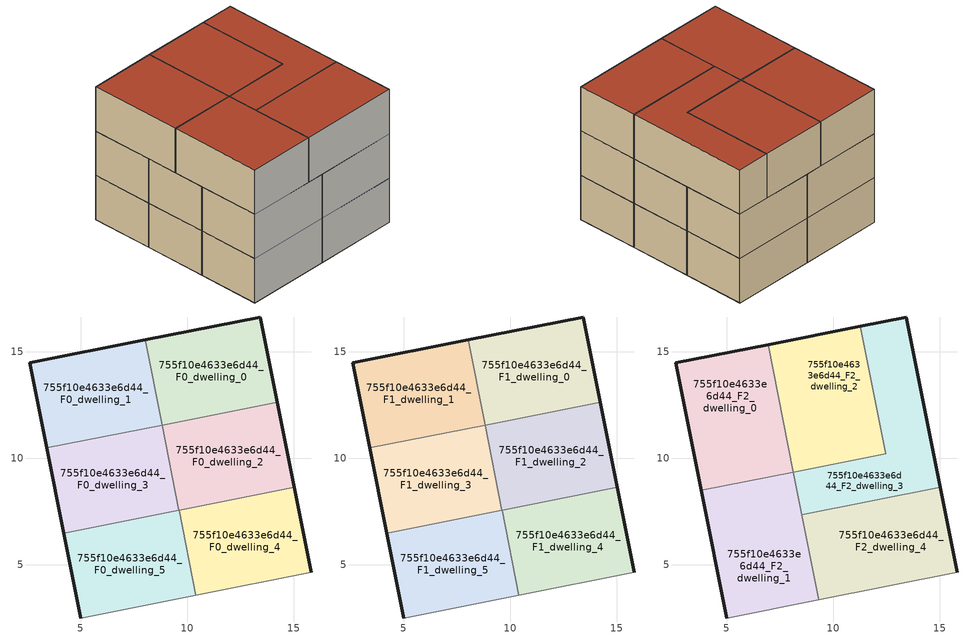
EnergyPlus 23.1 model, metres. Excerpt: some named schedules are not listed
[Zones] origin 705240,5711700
755f10e4633e6d44_F0_dwelling_0
 floor ground (EU_floor_Construction): 14.23,12.64 13.43,16.63 8.02,15.55 8.82,11.56 z0
 wall outside (EU_wall_Construction): 8.02,15.55 13.43,16.63 14.23,12.64 z0:3
 wall to 755f10e4633e6d44_F0_dwelling_2 (EU_wall_Construction): 14.23,12.64 8.82,11.56 z0:3
 wall to 755f10e4633e6d44_F0_dwelling_1 (EU_wall_Construction): 8.82,11.56 8.02,15.55 z0:3
755f10e4633e6d44_F0_dwelling_1
 floor ground (EU_floor_Construction): 8.82,11.56 8.02,15.55 2.61,14.47 3.41,10.49 z0
 wall outside (EU_wall_Construction): 3.41,10.49 2.61,14.47 8.02,15.55 z0:3
 wall to 755f10e4633e6d44_F0_dwelling_3 (EU_wall_Construction): 8.82,11.56 3.41,10.49 z0:3
755f10e4633e6d44_F0_dwelling_2
 floor ground (EU_floor_Construction): 15.02,8.65 14.23,12.64 8.82,11.56 9.61,7.57 z0
 wall outside (EU_wall_Construction): 14.23,12.64 15.02,8.65 z0:3
 wall to 755f10e4633e6d44_F0_dwelling_3 (EU_wall_Construction): 9.61,7.57 8.82,11.56 z0:3
 wall to 755f10e4633e6d44_F0_dwelling_4 (EU_wall_Construction): 15.02,8.65 9.61,7.57 z0:3
755f10e4633e6d44_F0_dwelling_3
 floor ground (EU_floor_Construction): 9.61,7.57 8.82,11.56 3.41,10.49 4.2,6.5 z0
 wall outside (EU_wall_Construction): 4.2,6.5 3.41,10.49 z0:3
 wall to 755f10e4633e6d44_F0_dwelling_5 (EU_wall_Construction): 9.61,7.57 4.2,6.5 z0:3
755f10e4633e6d44_F0_dwelling_4
 floor ground (EU_floor_Construction): 15.81,4.65 15.02,8.65 9.61,7.57 10.41,3.58 z0
 wall outside (EU_wall_Construction): 15.02,8.65 15.81,4.65 z0:3
 wall adiabatic (EU_wall_Construction): 15.81,4.65 10.41,3.58 z0:3
 wall to 755f10e4633e6d44_F0_dwelling_5 (EU_wall_Construction): 10.41,3.58 9.61,7.57 z0:3
755f10e4633e6d44_F0_dwelling_5
 floor ground (EU_floor_Construction): 10.41,3.58 9.61,7.57 4.2,6.5 4.99,2.51 z0
 wall outside (EU_wall_Construction): 4.99,2.51 4.2,6.5 z0:3
 wall adiabatic (EU_wall_Construction): 10.41,3.58 4.99,2.51 z0:3
755f10e4633e6d44_F1_dwelling_0
 floor to 755f10e4633e6d44_F0_dwelling_0 (EU_floor_Construction): 14.23,12.64 13.43,16.63 8.02,15.55 8.82,11.56 z3
 wall outside (EU_wall_Construction): 8.02,15.55 13.43,16.63 14.23,12.64 z3:6
 wall to 755f10e4633e6d44_F1_dwelling_2 (EU_wall_Construction): 14.23,12.64 8.82,11.56 z3:6
 wall to 755f10e4633e6d44_F1_dwelling_1 (EU_wall_Construction): 8.82,11.56 8.02,15.55 z3:6
755f10e4633e6d44_F1_dwelling_1
 floor to 755f10e4633e6d44_F0_dwelling_1 (EU_floor_Construction): 8.82,11.56 8.02,15.55 2.61,14.47 3.41,10.49 z3
 wall outside (EU_wall_Construction): 3.41,10.49 2.61,14.47 8.02,15.55 z3:6
 wall to 755f10e4633e6d44_F1_dwelling_3 (EU_wall_Construction): 8.82,11.56 3.41,10.49 z3:6
 ceiling adiabatic (EU_roof_Construction): 8.02,15.55 8.82,11.56 7.74,11.35 6.94,15.34 z6
755f10e4633e6d44_F1_dwelling_2
 floor to 755f10e4633e6d44_F0_dwelling_2 (EU_floor_Construction): 15.02,8.65 14.23,12.64 8.82,11.56 9.61,7.57 z3
 wall outside (EU_wall_Construction): 14.23,12.64 15.02,8.65 z3:6
 wall to 755f10e4633e6d44_F1_dwelling_3 (EU_wall_Construction): 9.61,7.57 8.82,11.56 z3:6
 wall to 755f10e4633e6d44_F1_dwelling_4 (EU_wall_Construction): 15.02,8.65 9.61,7.57 z3:6
 ceiling adiabatic (EU_roof_Construction): 14.23,12.64 15.02,8.65 9.61,7.57 9.21,9.57 12.46,10.21 12.06,12.21 z6
755f10e4633e6d44_F1_dwelling_3
 floor to 755f10e4633e6d44_F0_dwelling_3 (EU_floor_Construction): 9.61,7.57 8.82,11.56 3.41,10.49 4.2,6.5 z3
 wall outside (EU_wall_Construction): 4.2,6.5 3.41,10.49 z3:6
 wall to 755f10e4633e6d44_F1_dwelling_5 (EU_wall_Construction): 9.61,7.57 4.2,6.5 z3:6
755f10e4633e6d44_F1_dwelling_4
 floor to 755f10e4633e6d44_F0_dwelling_4 (EU_floor_Construction): 15.81,4.65 15.02,8.65 9.61,7.57 10.41,3.58 z3
 wall outside (EU_wall_Construction): 15.02,8.65 15.81,4.65 z3:6
 wall adiabatic (EU_wall_Construction): 15.81,4.65 10.41,3.58 z3:6
 wall to 755f10e4633e6d44_F1_dwelling_5 (EU_wall_Construction): 10.41,3.58 9.61,7.57 z3:6
755f10e4633e6d44_F1_dwelling_5
 floor to 755f10e4633e6d44_F0_dwelling_5 (EU_floor_Construction): 10.41,3.58 9.61,7.57 4.2,6.5 4.99,2.51 z3
 wall outside (EU_wall_Construction): 4.99,2.51 4.2,6.5 z3:6
 wall adiabatic (EU_wall_Construction): 10.41,3.58 4.99,2.51 z3:6
755f10e4633e6d44_F2_dwelling_0
 floor to 755f10e4633e6d44_F1_dwelling_1 (EU_floor_Construction): 7.74,11.35 6.94,15.34 2.61,14.47 3.41,10.49 z6
 floor to 755f10e4633e6d44_F1_dwelling_3 (EU_floor_Construction): 8.13,9.35 7.74,11.35 3.41,10.49 3.8,8.49 z6
 wall outside (EU_wall_Construction): 3.8,8.49 2.61,14.47 6.94,15.34 z6:9
 wall to 755f10e4633e6d44_F2_dwelling_1 (EU_wall_Construction): 8.13,9.35 3.8,8.49 z6:9
 wall to 755f10e4633e6d44_F2_dwelling_2 (EU_wall_Construction): 6.94,15.34 8.13,9.35 z6:9
 roof outside (EU_roof_Construction): 6.94,15.34 8.13,9.35 3.8,8.49 2.61,14.47 z9
755f10e4633e6d44_F2_dwelling_1
 floor to 755f10e4633e6d44_F1_dwelling_5 (EU_floor_Construction): 9.32,3.37 8.53,7.36 4.2,6.5 4.99,2.51 z6
 floor to 755f10e4633e6d44_F1_dwelling_3 (EU_floor_Construction): 8.53,7.36 8.13,9.35 3.8,8.49 4.2,6.5 z6
 wall outside (EU_wall_Construction): 4.99,2.51 3.8,8.49 z6:9
 wall adiabatic (EU_wall_Construction): 9.32,3.37 4.99,2.51 z6:9
 wall to 755f10e4633e6d44_F2_dwelling_4 (EU_wall_Construction): 8.53,7.36 9.32,3.37 z6:9
 wall to 755f10e4633e6d44_F2_dwelling_3 (EU_wall_Construction): 8.13,9.35 8.53,7.36 z6:9
 roof outside (EU_roof_Construction): 8.13,9.35 9.32,3.37 4.99,2.51 3.8,8.49 z9
755f10e4633e6d44_F2_dwelling_2
 floor to 755f10e4633e6d44_F1_dwelling_0 (EU_floor_Construction): 12.06,12.21 11.27,16.2 8.02,15.55 8.82,11.56 z6
 floor to 755f10e4633e6d44_F1_dwelling_2 (EU_floor_Construction): 12.46,10.21 12.06,12.21 8.82,11.56 9.21,9.57 z6
 floor to 755f10e4633e6d44_F1_dwelling_3 (EU_floor_Construction): 9.21,9.57 8.82,11.56 7.74,11.35 8.13,9.35 z6
 floor adiabatic (EU_floor_Construction): 8.13,9.35 7.74,11.35 8.82,11.56 8.02,15.55 6.94,15.34 z6
 wall outside (EU_wall_Construction): 6.94,15.34 11.27,16.2 z6:9
 wall to 755f10e4633e6d44_F2_dwelling_3 (EU_wall_Construction): 11.27,16.2 12.46,10.21 8.13,9.35 z6:9
 roof outside (EU_roof_Construction): 11.27,16.2 12.46,10.21 8.13,9.35 6.94,15.34 z9
755f10e4633e6d44_F2_dwelling_3
 floor to 755f10e4633e6d44_F1_dwelling_0 (EU_floor_Construction): 14.23,12.64 13.43,16.63 11.27,16.2 12.06,12.21 z6
 floor to 755f10e4633e6d44_F1_dwelling_3 (EU_floor_Construction): 9.61,7.57 9.21,9.57 8.13,9.35 8.53,7.36 z6
 floor adiabatic (EU_floor_Construction): 15.02,8.65 14.23,12.64 12.06,12.21 12.46,10.21 9.21,9.57 9.61,7.57 8.53,7.36 z6
 wall outside (EU_wall_Construction): 11.27,16.2 13.43,16.63 15.02,8.65 z6:9
 wall to 755f10e4633e6d44_F2_dwelling_4 (EU_wall_Construction): 15.02,8.65 8.53,7.36 z6:9
 roof outside (EU_roof_Construction): 13.43,16.63 15.02,8.65 8.53,7.36 8.13,9.35 12.46,10.21 11.27,16.2 z9
755f10e4633e6d44_F2_dwelling_4
 floor to 755f10e4633e6d44_F1_dwelling_4 (EU_floor_Construction): 15.81,4.65 15.02,8.65 9.61,7.57 10.41,3.58 z6
 floor to 755f10e4633e6d44_F1_dwelling_5 (EU_floor_Construction): 10.41,3.58 9.61,7.57 8.53,7.36 9.32,3.37 z6
 wall outside (EU_wall_Construction): 15.02,8.65 15.81,4.65 z6:9
 wall adiabatic (EU_wall_Construction): 15.81,4.65 9.32,3.37 z6:9
 roof outside (EU_roof_Construction): 15.02,8.65 15.81,4.65 9.32,3.37 8.53,7.36 z9
shading: 4.99,2.51 15.81,4.65 z0:9
[Building]
EU S2 Campaign: North Axis=0; Terrain=City; Solar Distribution=FullExterior
[Site:Location]
London: Latitude=51.5; Longitude=-0.5; Time Zone=0; Elevation=25
[SizingPeriod:WeatherFileDays]
AnnualSizingPeriod: Begin Month=1; Begin Day of Month=1; End Month=12; End Day of Month=31; Day of Week for Start Day=Monday; Use Weather File Daylight Saving Period=No; Use Weather File Rain and Snow Indicators=No
[MATERIAL]
EU_InternalMass_Material: Roughness=MediumRough; Thickness=0.1; Conductivity=1; Density=1800; Specific Heat=900; Thermal Absorptance=0.9; Solar Absorptance=0.7; Visible Absorptance=0.7
[MATERIAL:NOMASS] Roughness=MediumRough; Thermal Absorptance=0.9; Solar Absorptance=0.7; Visible Absorptance=0.7
Name | Thermal Resistance
EU_wall_NoMass | 1.04674
EU_roof_NoMass | 4.32442
EU_floor_NoMass | 2.04616
[CONSTRUCTION]
EU_wall_Construction: EU_wall_NoMass
EU_roof_Construction: EU_roof_NoMass
EU_floor_Construction: EU_floor_NoMass
EU_InternalMass_Construction: EU_InternalMass_Material
[ZONE] Type=1; Multiplier=1; Ceiling Height=autocalculate; Floor Area=autocalculate; Part of Total Floor Area=Yes
Name | Volume
755f10e4633e6d44_F0_dwelling_0; 755f10e4633e6d44_F1_dwelling_0; 755f10e4633e6d44_F0_dwelling_4; 755f10e4633e6d44_F1_dwelling_4 | 67.3184
755f10e4633e6d44_F2_dwelling_0 | 80.7847
755f10e4633e6d44_F0_dwelling_1; 755f10e4633e6d44_F1_dwelling_1 | 67.3044
755f10e4633e6d44_F2_dwelling_1; 755f10e4633e6d44_F2_dwelling_3 | 80.7781
755f10e4633e6d44_F0_dwelling_2; 755f10e4633e6d44_F1_dwelling_2; 755f10e4633e6d44_F0_dwelling_3; 755f10e4633e6d44_F1_dwelling_3 | 67.3206
755f10e4633e6d44_F2_dwelling_2 | 80.7751
755f10e4633e6d44_F2_dwelling_4 | 80.7766
755f10e4633e6d44_F0_dwelling_5; 755f10e4633e6d44_F1_dwelling_5 | 67.3169
[INTERNALMASS] Construction=EU_InternalMass_Construction
Name | Zone or ZoneList | Surface Area
755f10e4633e6d44_F0_dwelling_0_EU_InternalMass | 755f10e4633e6d44_F0_dwelling_0 | 22.4404
755f10e4633e6d44_F0_dwelling_1_EU_InternalMass | 755f10e4633e6d44_F0_dwelling_1 | 22.435
755f10e4633e6d44_F0_dwelling_2_EU_InternalMass | 755f10e4633e6d44_F0_dwelling_2 | 22.4406
755f10e4633e6d44_F0_dwelling_3_EU_InternalMass | 755f10e4633e6d44_F0_dwelling_3 | 22.4402
755f10e4633e6d44_F0_dwelling_4_EU_InternalMass | 755f10e4633e6d44_F0_dwelling_4 | 22.438
755f10e4633e6d44_F0_dwelling_5_EU_InternalMass | 755f10e4633e6d44_F0_dwelling_5 | 22.4393
755f10e4633e6d44_F1_dwelling_0_EU_InternalMass | 755f10e4633e6d44_F1_dwelling_0 | 22.4404
755f10e4633e6d44_F1_dwelling_1_EU_InternalMass | 755f10e4633e6d44_F1_dwelling_1 | 22.435
755f10e4633e6d44_F1_dwelling_2_EU_InternalMass | 755f10e4633e6d44_F1_dwelling_2 | 22.4406
755f10e4633e6d44_F1_dwelling_3_EU_InternalMass | 755f10e4633e6d44_F1_dwelling_3 | 22.4402
755f10e4633e6d44_F1_dwelling_4_EU_InternalMass | 755f10e4633e6d44_F1_dwelling_4 | 22.438
755f10e4633e6d44_F1_dwelling_5_EU_InternalMass | 755f10e4633e6d44_F1_dwelling_5 | 22.4393
755f10e4633e6d44_F2_dwelling_0_EU_InternalMass | 755f10e4633e6d44_F2_dwelling_0 | 26.9295
755f10e4633e6d44_F2_dwelling_1_EU_InternalMass | 755f10e4633e6d44_F2_dwelling_1 | 26.926
755f10e4633e6d44_F2_dwelling_2_EU_InternalMass | 755f10e4633e6d44_F2_dwelling_2 | 26.9264
755f10e4633e6d44_F2_dwelling_3_EU_InternalMass | 755f10e4633e6d44_F2_dwelling_3 | 26.9257
755f10e4633e6d44_F2_dwelling_4_EU_InternalMass | 755f10e4633e6d44_F2_dwelling_4 | 26.926
[OTHEREQUIPMENT] Fuel Type=Electricity; Design Level Calculation Method=Watts/Area; Power per Zone Floor Area=1; Fraction Latent=0; Fraction Radiant=0; Fraction Lost=0; Carbon Dioxide Generation Rate=0; EndUse Subcategory=EU_Step8_InternalGains
Name | Zone or ZoneList or Space or SpaceList | Schedule
EU_Step8_InternalGain_755f10e4633e6d44_F0_dwelling_0_f000 | 755f10e4633e6d44_F0_dwelling_0 | EU_Step8_GainSchedule_755f10e4633e6d44_F0_dwelling_0_f000
EU_Step8_InternalGain_755f10e4633e6d44_F0_dwelling_1_f000 | 755f10e4633e6d44_F0_dwelling_1 | EU_Step8_GainSchedule_755f10e4633e6d44_F0_dwelling_1_f000
EU_Step8_InternalGain_755f10e4633e6d44_F0_dwelling_2_f000 | 755f10e4633e6d44_F0_dwelling_2 | EU_Step8_GainSchedule_755f10e4633e6d44_F0_dwelling_2_f000
EU_Step8_InternalGain_755f10e4633e6d44_F0_dwelling_3_f000 | 755f10e4633e6d44_F0_dwelling_3 | EU_Step8_GainSchedule_755f10e4633e6d44_F0_dwelling_3_f000
EU_Step8_InternalGain_755f10e4633e6d44_F0_dwelling_4_f000 | 755f10e4633e6d44_F0_dwelling_4 | EU_Step8_GainSchedule_755f10e4633e6d44_F0_dwelling_4_f000
EU_Step8_InternalGain_755f10e4633e6d44_F0_dwelling_5_f000 | 755f10e4633e6d44_F0_dwelling_5 | EU_Step8_GainSchedule_755f10e4633e6d44_F0_dwelling_5_f000
EU_Step8_InternalGain_755f10e4633e6d44_F1_dwelling_0_f000 | 755f10e4633e6d44_F1_dwelling_0 | EU_Step8_GainSchedule_755f10e4633e6d44_F1_dwelling_0_f000
EU_Step8_InternalGain_755f10e4633e6d44_F1_dwelling_1_f000 | 755f10e4633e6d44_F1_dwelling_1 | EU_Step8_GainSchedule_755f10e4633e6d44_F1_dwelling_1_f000
EU_Step8_InternalGain_755f10e4633e6d44_F1_dwelling_2_f000 | 755f10e4633e6d44_F1_dwelling_2 | EU_Step8_GainSchedule_755f10e4633e6d44_F1_dwelling_2_f000
EU_Step8_InternalGain_755f10e4633e6d44_F1_dwelling_3_f000 | 755f10e4633e6d44_F1_dwelling_3 | EU_Step8_GainSchedule_755f10e4633e6d44_F1_dwelling_3_f000
EU_Step8_InternalGain_755f10e4633e6d44_F1_dwelling_4_f000 | 755f10e4633e6d44_F1_dwelling_4 | EU_Step8_GainSchedule_755f10e4633e6d44_F1_dwelling_4_f000
EU_Step8_InternalGain_755f10e4633e6d44_F1_dwelling_5_f000 | 755f10e4633e6d44_F1_dwelling_5 | EU_Step8_GainSchedule_755f10e4633e6d44_F1_dwelling_5_f000
EU_Step8_InternalGain_755f10e4633e6d44_F2_dwelling_0_f000 | 755f10e4633e6d44_F2_dwelling_0 | EU_Step8_GainSchedule_755f10e4633e6d44_F2_dwelling_0_f000
EU_Step8_InternalGain_755f10e4633e6d44_F2_dwelling_1_f000 | 755f10e4633e6d44_F2_dwelling_1 | EU_Step8_GainSchedule_755f10e4633e6d44_F2_dwelling_1_f000
EU_Step8_InternalGain_755f10e4633e6d44_F2_dwelling_2_f000 | 755f10e4633e6d44_F2_dwelling_2 | EU_Step8_GainSchedule_755f10e4633e6d44_F2_dwelling_2_f000
EU_Step8_InternalGain_755f10e4633e6d44_F2_dwelling_3_f000 | 755f10e4633e6d44_F2_dwelling_3 | EU_Step8_GainSchedule_755f10e4633e6d44_F2_dwelling_3_f000
EU_Step8_InternalGain_755f10e4633e6d44_F2_dwelling_4_f000 | 755f10e4633e6d44_F2_dwelling_4 | EU_Step8_GainSchedule_755f10e4633e6d44_F2_dwelling_4_f000
[ZONEVENTILATION:DESIGNFLOWRATE] Schedule=EU_AlwaysOn; Design Flow Rate Calculation Method=AirChanges/Hour; Air Changes per Hour=0.488719; Ventilation Type=Natural; Fan Pressure Rise=0; Fan Total Efficiency=1; Constant Term Coefficient=1; Temperature Term Coefficient=0; Velocity Term Coefficient=0; Velocity Squared Term Coefficient=0; Minimum Indoor Temperature=-100; Maximum Indoor Temperature=100; Delta Temperature=-100; Minimum Outdoor Temperature=-100; Maximum Outdoor Temperature=100; Maximum Wind Speed=40
Name | Zone or ZoneList or Space or SpaceList
EU_ConstantAir_755f10e4633e6d44_F0_dwelling_0 | 755f10e4633e6d44_F0_dwelling_0
EU_ConstantAir_755f10e4633e6d44_F0_dwelling_1 | 755f10e4633e6d44_F0_dwelling_1
EU_ConstantAir_755f10e4633e6d44_F0_dwelling_2 | 755f10e4633e6d44_F0_dwelling_2
EU_ConstantAir_755f10e4633e6d44_F0_dwelling_3 | 755f10e4633e6d44_F0_dwelling_3
EU_ConstantAir_755f10e4633e6d44_F0_dwelling_4 | 755f10e4633e6d44_F0_dwelling_4
EU_ConstantAir_755f10e4633e6d44_F0_dwelling_5 | 755f10e4633e6d44_F0_dwelling_5
EU_ConstantAir_755f10e4633e6d44_F1_dwelling_0 | 755f10e4633e6d44_F1_dwelling_0
EU_ConstantAir_755f10e4633e6d44_F1_dwelling_1 | 755f10e4633e6d44_F1_dwelling_1
EU_ConstantAir_755f10e4633e6d44_F1_dwelling_2 | 755f10e4633e6d44_F1_dwelling_2
EU_ConstantAir_755f10e4633e6d44_F1_dwelling_3 | 755f10e4633e6d44_F1_dwelling_3
EU_ConstantAir_755f10e4633e6d44_F1_dwelling_4 | 755f10e4633e6d44_F1_dwelling_4
EU_ConstantAir_755f10e4633e6d44_F1_dwelling_5 | 755f10e4633e6d44_F1_dwelling_5
EU_ConstantAir_755f10e4633e6d44_F2_dwelling_0 | 755f10e4633e6d44_F2_dwelling_0
EU_ConstantAir_755f10e4633e6d44_F2_dwelling_1 | 755f10e4633e6d44_F2_dwelling_1
EU_ConstantAir_755f10e4633e6d44_F2_dwelling_2 | 755f10e4633e6d44_F2_dwelling_2
EU_ConstantAir_755f10e4633e6d44_F2_dwelling_3 | 755f10e4633e6d44_F2_dwelling_3
EU_ConstantAir_755f10e4633e6d44_F2_dwelling_4 | 755f10e4633e6d44_F2_dwelling_4
[HVACTEMPLATE:THERMOSTAT] Constant Heating Setpoint=20; Constant Cooling Setpoint=50
EU_HeatOnly_755f10e4633e6d44_F0_dwelling_0; EU_HeatOnly_755f10e4633e6d44_F0_dwelling_1; EU_HeatOnly_755f10e4633e6d44_F0_dwelling_2; EU_HeatOnly_755f10e4633e6d44_F0_dwelling_3; EU_HeatOnly_755f10e4633e6d44_F0_dwelling_4; EU_HeatOnly_755f10e4633e6d44_F0_dwelling_5; EU_HeatOnly_755f10e4633e6d44_F1_dwelling_0; EU_HeatOnly_755f10e4633e6d44_F1_dwelling_1; EU_HeatOnly_755f10e4633e6d44_F1_dwelling_2; EU_HeatOnly_755f10e4633e6d44_F1_dwelling_3; EU_HeatOnly_755f10e4633e6d44_F1_dwelling_4; EU_HeatOnly_755f10e4633e6d44_F1_dwelling_5; EU_HeatOnly_755f10e4633e6d44_F2_dwelling_0; EU_HeatOnly_755f10e4633e6d44_F2_dwelling_1; EU_HeatOnly_755f10e4633e6d44_F2_dwelling_2; EU_HeatOnly_755f10e4633e6d44_F2_dwelling_3; EU_HeatOnly_755f10e4633e6d44_F2_dwelling_4
[HVACTEMPLATE:ZONE:IDEALLOADSAIRSYSTEM] System Availability Schedule=EU_AlwaysOn; Maximum Heating Supply Air Temperature=50; Minimum Cooling Supply Air Temperature=13; Maximum Heating Supply Air Humidity Ratio=0.0156; Minimum Cooling Supply Air Humidity Ratio=0.0077; Heating Limit=NoLimit; Cooling Limit=NoLimit; Heating Availability Schedule=EU_AlwaysOn; Cooling Availability Schedule=EU_CoolingOff; Dehumidification Control Type=ConstantSensibleHeatRatio; Cooling Sensible Heat Ratio=0.7; Dehumidification Setpoint=60; Humidification Control Type=None; Humidification Setpoint=30; Outdoor Air Method=None; Outdoor Air Flow Rate per Person=0.00944; Outdoor Air Flow Rate per Zone Floor Area=0; Outdoor Air Flow Rate per Zone=0; Demand Controlled Ventilation Type=None; Outdoor Air Economizer Type=NoEconomizer; Heat Recovery Type=None; Sensible Heat Recovery Effectiveness=0.7; Latent Heat Recovery Effectiveness=0.65
Name | Template Thermostat
755f10e4633e6d44_F0_dwelling_0 | EU_HeatOnly_755f10e4633e6d44_F0_dwelling_0
755f10e4633e6d44_F0_dwelling_1 | EU_HeatOnly_755f10e4633e6d44_F0_dwelling_1
755f10e4633e6d44_F0_dwelling_2 | EU_HeatOnly_755f10e4633e6d44_F0_dwelling_2
755f10e4633e6d44_F0_dwelling_3 | EU_HeatOnly_755f10e4633e6d44_F0_dwelling_3
755f10e4633e6d44_F0_dwelling_4 | EU_HeatOnly_755f10e4633e6d44_F0_dwelling_4
755f10e4633e6d44_F0_dwelling_5 | EU_HeatOnly_755f10e4633e6d44_F0_dwelling_5
755f10e4633e6d44_F1_dwelling_0 | EU_HeatOnly_755f10e4633e6d44_F1_dwelling_0
755f10e4633e6d44_F1_dwelling_1 | EU_HeatOnly_755f10e4633e6d44_F1_dwelling_1
755f10e4633e6d44_F1_dwelling_2 | EU_HeatOnly_755f10e4633e6d44_F1_dwelling_2
755f10e4633e6d44_F1_dwelling_3 | EU_HeatOnly_755f10e4633e6d44_F1_dwelling_3
755f10e4633e6d44_F1_dwelling_4 | EU_HeatOnly_755f10e4633e6d44_F1_dwelling_4
755f10e4633e6d44_F1_dwelling_5 | EU_HeatOnly_755f10e4633e6d44_F1_dwelling_5
755f10e4633e6d44_F2_dwelling_0 | EU_HeatOnly_755f10e4633e6d44_F2_dwelling_0
755f10e4633e6d44_F2_dwelling_1 | EU_HeatOnly_755f10e4633e6d44_F2_dwelling_1
755f10e4633e6d44_F2_dwelling_2 | EU_HeatOnly_755f10e4633e6d44_F2_dwelling_2
755f10e4633e6d44_F2_dwelling_3 | EU_HeatOnly_755f10e4633e6d44_F2_dwelling_3
755f10e4633e6d44_F2_dwelling_4 | EU_HeatOnly_755f10e4633e6d44_F2_dwelling_4
